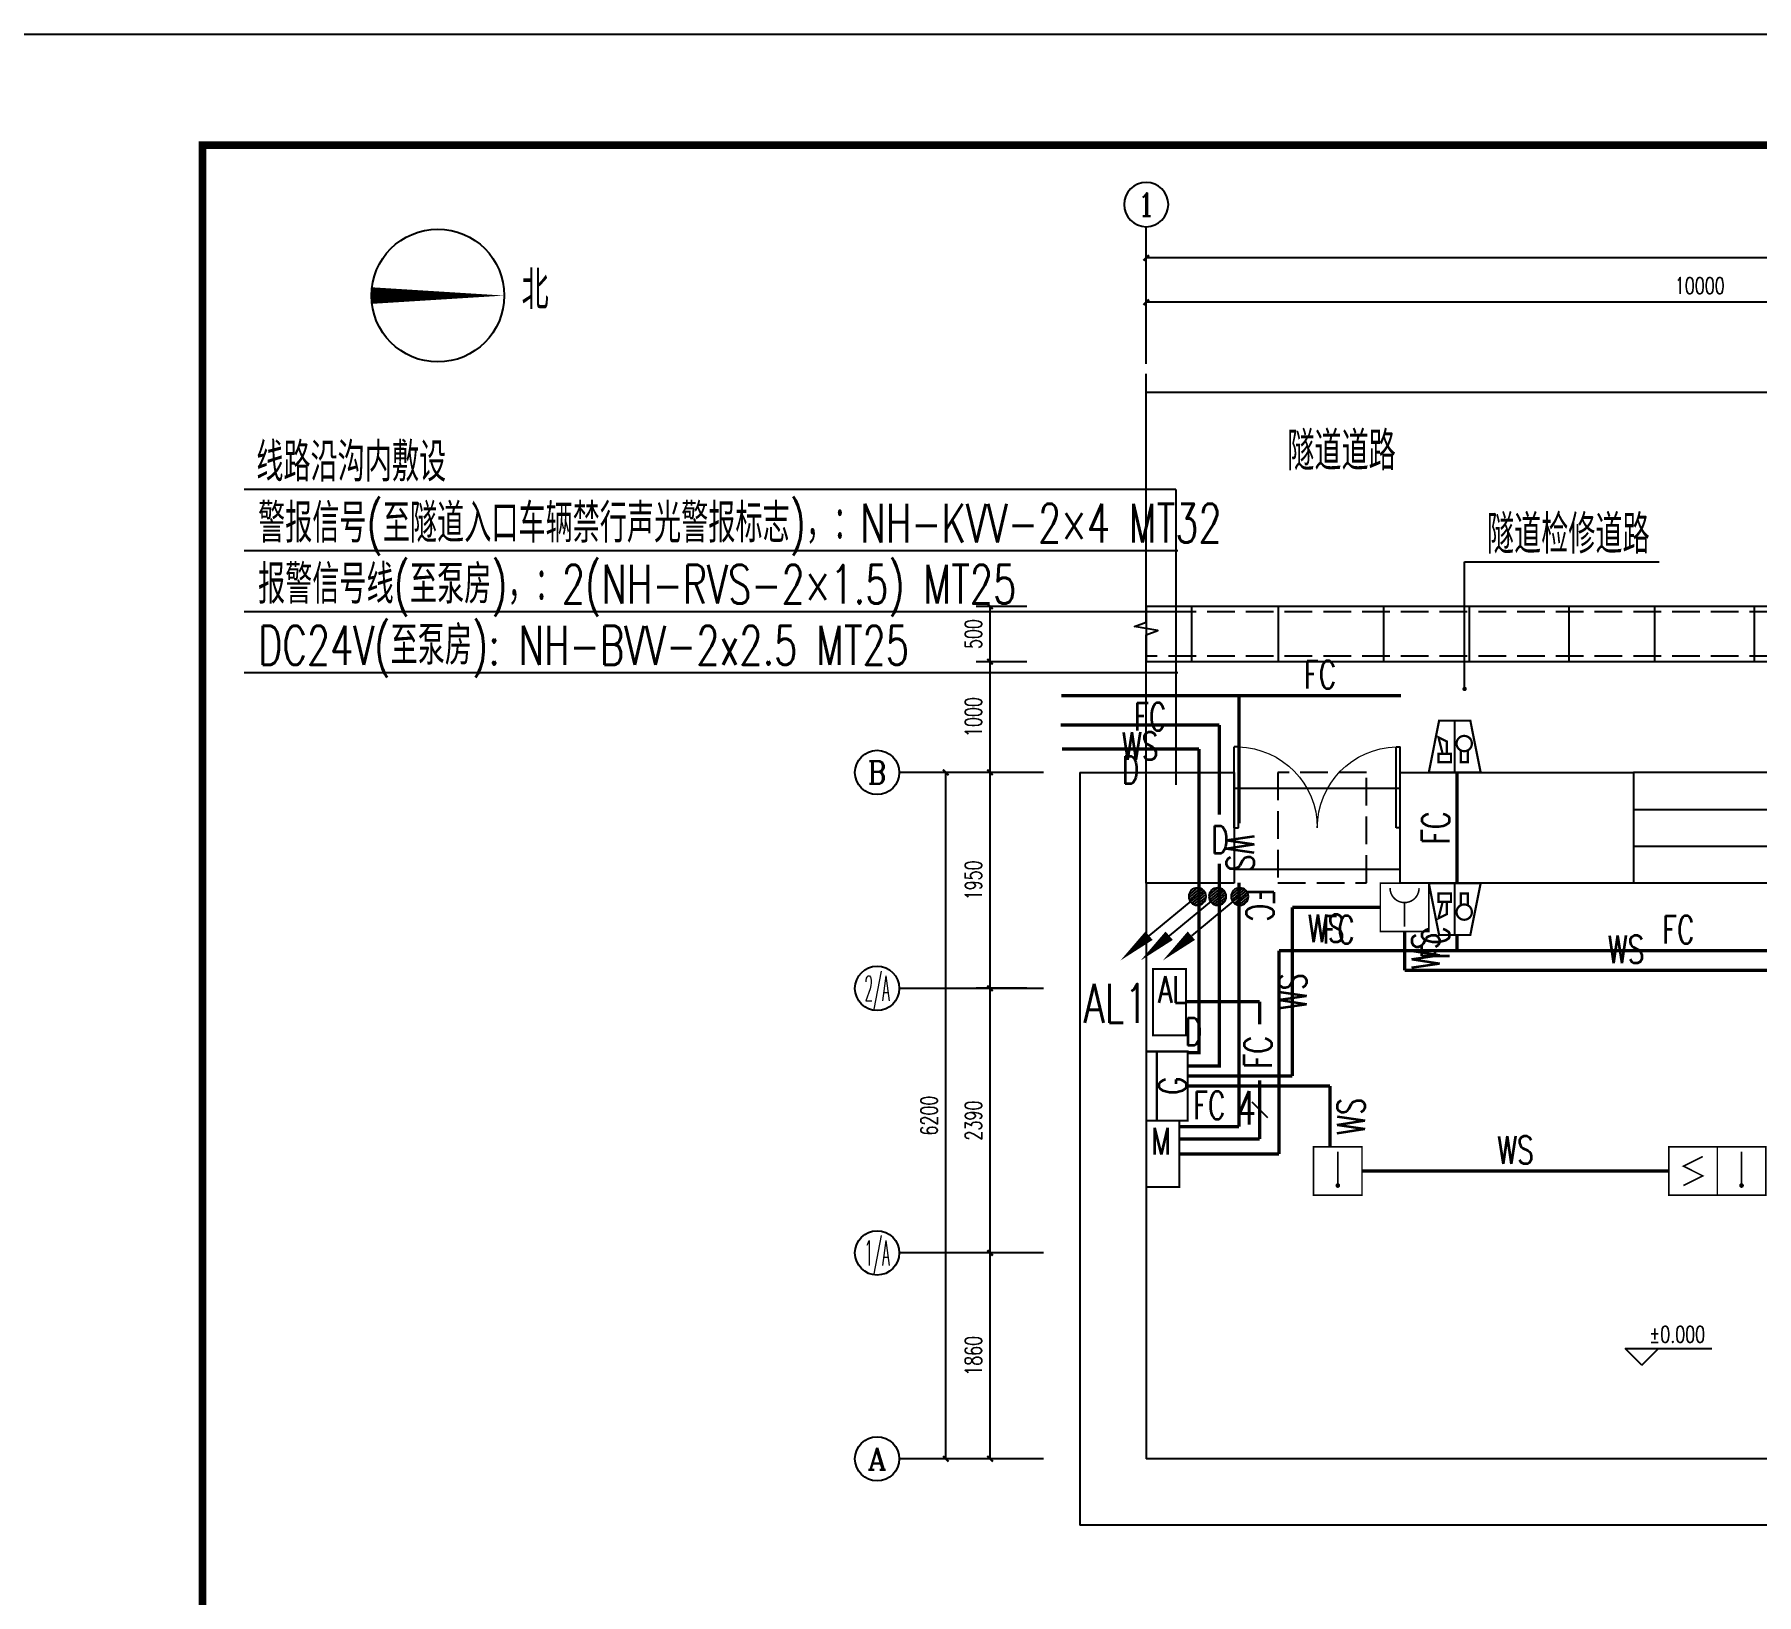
# Model space of a CAD drawing. Header units: millimetres. Extents: x 210068 to 672068, y -299976 to -107099.
# Drawn here: x 547551 to 563107, y -278584 to -264492 of the extents above; entities that cross this region are included whole.
import ezdxf
from ezdxf.enums import TextEntityAlignment as Align

# ---------------------------------------------------------------- set-up
doc = ezdxf.new("R2010")
doc.units = ezdxf.units.MM
doc.header["$LTSCALE"] = 1000
doc.header["$MEASUREMENT"] = 0
doc.linetypes.add('DASH', pattern=[0.35, 0.25, -0.1])
for name, color, linetype in [('AXIS', 6, 'Continuous'), ('AXIS_TEXT', 7, 'Continuous'), ('DIM_ELEV', 3, 'Continuous'), ('DIM_LEAD', 3, 'Continuous'), ('DIM_SYMB', 3, 'Continuous'), ('E-SYST-DIM', 3, 'Continuous'), ('E-TEXT-PLAN', 7, 'Continuous'), ('E-TEXT-PLAN-DER', 7, 'Continuous'), ('electrical text', 3, 'Continuous'), ('PUB_TEXT', 7, 'Continuous'), ('QQ', 8, 'Continuous'), ('T-CABL-D', 7, 'Continuous'), ('T-CABL-FC', 7, 'Continuous'), ('T-CABL-WS', 7, 'Continuous'), ('T-EQUP', 7, 'Continuous'), ('T-EQUP-DIM', 7, 'Continuous'), ('T-EQUP-FIRE', 7, 'Continuous'), ('T-EQUPXF', 7, 'Continuous'), ('WALL', 9, 'Continuous')]:
    doc.layers.add(name, color=color, linetype=linetype)
doc.styles.add('_TCH_AXIS', font='COMPLEX', dxfattribs={"bigfont": 'GBCBIG'})
doc.styles.add('_TCH_DIM', font='SIMPLEX', dxfattribs={"width": 0.8, "height": 3.5, "bigfont": 'HZTXT'})
doc.styles.add('COMPLEX', font='COMPLEX')
doc.styles.add('DIM_FONT', font='SIMPLEX', dxfattribs={"width": 0.7, "bigfont": 'GBCBIG'})
doc.styles.add('IDQSTYLE', font='simplex1.shx', dxfattribs={"width": 0.7, "bigfont": 'hztxt.shx'})
doc.styles.get("Standard").update_dxf_attribs({"font": 'simplex1.shx', "width": 0.7, "bigfont": 'HZTXT.shx'})
doc.dimstyles.new('DIMN50', dxfattribs={"dimscale": 0.5, "dimtxt": 300, "dimasz": 100, "dimexe": 250, "dimexo": 300, "dimgap": 150, "dimtad": 1, "dimdec": 0, "dimzin": 0, "dimdsep": 46, "dimtxsty": 'DIM_FONT', "dimblk": 'ARCHTICK', "dimcen": 0.09, "dimclrt": 7, "dimazin": 2, "dimtfac": 1, "dimtdec": 0, "dimtix": 1, "dimtmove": 2, "dimatfit": 3, "dimldrblk": 'ARCHTICK', "dimfxl": 0, "dimtolj": 1, "dimtzin": 0, "dimarcsym": 0})

# ---------------------------------------------------------------- blocks, each defined once
blk = doc.blocks.new('_ArchTick')
at = {"color": 0, "linetype": 'ByBlock', "const_width": 0.4}
blk.add_lwpolyline([(-0.5, -0.5), (0.5, 0.5)], dxfattribs=at)
blk = doc.blocks.new('*D218')
at = {"layer": 'AXIS', "color": 0, "lineweight": -2}
for p, q in [((556514, -275498), (556058, -275498)), ((556183, -277358), (556183, -275498)), ((556514, -277358), (556058, -277358))]:
    blk.add_line(p, q, dxfattribs=at)
at = {"layer": 'Defpoints', "color": 0}
for p in [(556183, -275498), (556664, -275498), (556664, -277358)]:
    blk.add_point(p, dxfattribs=at)
at = {"layer": 'AXIS', "color": 0, "lineweight": -2, "xscale": 50, "yscale": 50, "zscale": 50}
for p, rotation in [((556183, -275498), 90), ((556183, -277358), 270)]:
    blk.add_blockref('_ArchTick', p, dxfattribs=dict(at, rotation=rotation))
at = {"layer": 'AXIS', "color": 7, "insert": (556033, -276428), "char_height": 150, "attachment_point": 5, "rotation": 90, "style": 'DIM_FONT'}
blk.add_mtext('\\A1;1860', dxfattribs=at)
blk = doc.blocks.new('*D219')
at = {"layer": 'AXIS', "color": 0, "lineweight": -2}
for p, q in [((556514, -273108), (556058, -273108)), ((556183, -275498), (556183, -273108)), ((556514, -275498), (556058, -275498))]:
    blk.add_line(p, q, dxfattribs=at)
at = {"layer": 'Defpoints', "color": 0}
for p in [(556183, -273108), (556664, -273108), (556664, -275498)]:
    blk.add_point(p, dxfattribs=at)
at = {"layer": 'AXIS', "color": 0, "lineweight": -2, "xscale": 50, "yscale": 50, "zscale": 50}
for p, rotation in [((556183, -273108), 90), ((556183, -275498), 270)]:
    blk.add_blockref('_ArchTick', p, dxfattribs=dict(at, rotation=rotation))
at = {"layer": 'AXIS', "color": 7, "insert": (556033, -274303), "char_height": 150, "attachment_point": 5, "rotation": 90, "style": 'DIM_FONT'}
blk.add_mtext('\\A1;2390', dxfattribs=at)
blk = doc.blocks.new('*D220')
at = {"layer": 'AXIS', "color": 0, "lineweight": -2}
for p, q in [((556514, -271158), (556058, -271158)), ((556183, -273108), (556183, -271158)), ((556514, -273108), (556058, -273108))]:
    blk.add_line(p, q, dxfattribs=at)
at = {"layer": 'Defpoints', "color": 0}
for p in [(556183, -271158), (556664, -271158), (556664, -273108)]:
    blk.add_point(p, dxfattribs=at)
at = {"layer": 'AXIS', "color": 0, "lineweight": -2, "xscale": 50, "yscale": 50, "zscale": 50}
for p, rotation in [((556183, -271158), 90), ((556183, -273108), 270)]:
    blk.add_blockref('_ArchTick', p, dxfattribs=dict(at, rotation=rotation))
at = {"layer": 'AXIS', "color": 7, "insert": (556033, -272133), "char_height": 150, "attachment_point": 5, "rotation": 90, "style": 'DIM_FONT'}
blk.add_mtext('\\A1;1950', dxfattribs=at)
blk = doc.blocks.new('*D221')
at = {"layer": 'AXIS', "color": 0, "lineweight": -2}
for p, q in [((556514, -270158), (556058, -270158)), ((556183, -271158), (556183, -270158)), ((556514, -271158), (556058, -271158))]:
    blk.add_line(p, q, dxfattribs=at)
at = {"layer": 'Defpoints', "color": 0}
for p in [(556183, -270158), (556664, -270158), (556664, -271158)]:
    blk.add_point(p, dxfattribs=at)
at = {"layer": 'AXIS', "color": 0, "lineweight": -2, "xscale": 50, "yscale": 50, "zscale": 50}
for p, rotation in [((556183, -270158), 90), ((556183, -271158), 270)]:
    blk.add_blockref('_ArchTick', p, dxfattribs=dict(at, rotation=rotation))
at = {"layer": 'AXIS', "color": 7, "insert": (556033, -270658), "char_height": 150, "attachment_point": 5, "rotation": 90, "style": 'DIM_FONT'}
blk.add_mtext('\\A1;1000', dxfattribs=at)
blk = doc.blocks.new('*D222')
at = {"layer": 'AXIS', "color": 0, "lineweight": -2}
for p, q in [((556514, -269658), (556058, -269658)), ((556183, -270158), (556183, -269658)), ((556514, -270158), (556058, -270158))]:
    blk.add_line(p, q, dxfattribs=at)
at = {"layer": 'Defpoints', "color": 0}
for p in [(556183, -269658), (556664, -269658), (556664, -270158)]:
    blk.add_point(p, dxfattribs=at)
at = {"layer": 'AXIS', "color": 0, "lineweight": -2, "xscale": 50, "yscale": 50, "zscale": 50}
for p, rotation in [((556183, -269658), 90), ((556183, -270158), 270)]:
    blk.add_blockref('_ArchTick', p, dxfattribs=dict(at, rotation=rotation))
at = {"layer": 'AXIS', "color": 7, "insert": (556033, -269908), "char_height": 150, "attachment_point": 5, "rotation": 90, "style": 'DIM_FONT'}
blk.add_mtext('\\A1;500', dxfattribs=at)
blk = doc.blocks.new('*D223')
at = {"layer": 'AXIS', "color": 0, "lineweight": -2}
for p, q in [((556514, -271158), (555658, -271158)), ((555783, -277358), (555783, -271158)), ((556514, -277358), (555658, -277358))]:
    blk.add_line(p, q, dxfattribs=at)
at = {"layer": 'Defpoints', "color": 0}
for p in [(555783, -271158), (556664, -271158), (556664, -277358)]:
    blk.add_point(p, dxfattribs=at)
at = {"layer": 'AXIS', "color": 0, "lineweight": -2, "xscale": 50, "yscale": 50, "zscale": 50}
for p, rotation in [((555783, -271158), 90), ((555783, -277358), 270)]:
    blk.add_blockref('_ArchTick', p, dxfattribs=dict(at, rotation=rotation))
at = {"layer": 'AXIS', "color": 7, "insert": (555633, -274258), "char_height": 150, "attachment_point": 5, "rotation": 90, "style": 'DIM_FONT'}
blk.add_mtext('\\A1;6200', dxfattribs=at)
blk = doc.blocks.new('_AXISO')
blk.add_circle((0, 0), 0.5)
at = {"layer": 'AXIS_TEXT', "style": 'COMPLEX', "width": 1.041667}
blk.add_attdef('A', text='', height=0.56, dxfattribs=at).set_placement((-0.25, -0.28), (0.25, -0.28), align=Align.FIT)
blk = doc.blocks.new('HC001876682027')
at = {"layer": 'T-EQUP-FIRE', "color": 0, "const_width": 0.2}
blk.add_lwpolyline([(-3.12, 3.12), (3.12, 3.12), (3.12, -3.12), (-3.12, -3.12)], close=True, dxfattribs=at)
blk.add_lwpolyline([(-1.87, 2.5, 0.198912), (-1.33, 1.17, 0.198912), (0, 0.62, 0.198912), (1.33, 1.17, 0.198912), (1.87, 2.5)], format="xyb", dxfattribs=at)
blk.add_lwpolyline([(0, 0.62), (0, -2.5)], dxfattribs=at)
at = {"color": 0, "width": 0.7}
blk.add_attdef('PSFHATT', (5.12, -3.12), '', height=2.5, dxfattribs=at)
blk = doc.blocks.new('HC001873814418')
at = {"layer": 'T-EQUP-FIRE', "color": 0, "const_width": 0.2}
blk.add_lwpolyline([(-3.125, 3.125), (3.125, 3.125), (3.125, -3.125), (-3.125, -3.125)], close=True, dxfattribs=at)
blk.add_lwpolyline([(1.25, 1.875), (-1.25, 0.625), (1.25, -0.625), (-1.25, -1.875)], dxfattribs=at)
at = {"color": 0, "width": 0.7}
blk.add_attdef('PSFHATT', (5.125, -3.125), '', height=2.5, dxfattribs=at)
blk = doc.blocks.new('HC001872209592')
at = {"layer": 'T-EQUP-FIRE', "color": 0, "const_width": 0.2}
blk.add_lwpolyline([(-3.125, 3.125), (3.125, 3.125), (3.125, -3.125), (-3.125, -3.125)], close=True, dxfattribs=at)
blk.add_lwpolyline([(0, 2.5), (0, -1.875)], dxfattribs=at)
at = {"layer": 'T-EQUP-FIRE', "color": 0, "const_width": 0.3}
blk.add_lwpolyline([(-0.15, -1.875, 1), (0.15, -1.875, 1)], format="xyb", close=True, dxfattribs=at)
at = {"color": 0, "width": 0.7}
blk.add_attdef('PSFHATT', (5.125, -3.125), '', height=2.5, dxfattribs=at)
blk = doc.blocks.new('HC001951073186')
at = {"layer": 'T-EQUP-FIRE', "color": 0, "const_width": 0.2}
blk.add_lwpolyline([(-1.41, 2.34), (1.41, 2.34), (2.34, -2.34), (-2.34, -2.34)], close=True, dxfattribs=at)
for points in [[(0, 2.34), (0, -2.34)], [(-1.09, -0.66), (-1.47, 0.84), (-0.72, 0.46), (-0.72, -0.66)], [(-1.47, -1.41), (-1.47, -0.66), (-0.34, -0.66), (-0.34, -1.41), (-1.47, -1.41)], [(0.55, -0.29), (0.55, -1.41), (1.18, -1.41), (1.18, -0.29)]]:
    blk.add_lwpolyline(points, dxfattribs=at)
blk.add_lwpolyline([(1.35, -0.22, 0.198912), (1.55, 0.27, 0.198912), (1.35, 0.76, 0.198912), (0.86, 0.96, 0.198912), (0.37, 0.76, 0.198912), (0.17, 0.27, 0.198912), (0.37, -0.22, 0.198912), (0.86, -0.42, 0.198912)], format="xyb", close=True, dxfattribs=at)
at = {"color": 0, "width": 0.7}
blk.add_attdef('PSFHATT', (4.34, -2.34), '', height=2.5, dxfattribs=at)
blk = doc.blocks.new('HC001529')
at = {"color": 0, "linetype": 'Continuous', "const_width": 0.3}
blk.add_lwpolyline([(5, 2.5), (-5, 2.5), (-5, -2.5), (5, -2.5)], close=True, dxfattribs=at)
at = {"color": 0, "style": 'IDQSTYLE', "width": 0.7}
blk.add_attdef('AL', (-1.46, -1.25), '', height=2.5, dxfattribs=at)
at = {"layer": 'E-TEXT-PLAN-DER', "color": 0, "style": 'IDQSTYLE', "width": 0.7}
blk.add_attdef('PSFHATT', (7, -2.5), '', height=2.5, dxfattribs=at)
blk = doc.blocks.new('HC001909117778')
at = {"layer": 'T-EQUP-FIRE', "color": 0, "const_width": 0.2}
blk.add_lwpolyline([(-3.12, 1.87), (3.12, 1.87), (3.12, -1.87), (-3.12, -1.87)], close=True, dxfattribs=at)
blk.add_lwpolyline([(-3.12, 0.92), (3.12, 0.92)], dxfattribs=at)
at = {"color": 0, "width": 0.7}
blk.add_attdef('PSFHATT', (5.12, -1.87), '', height=2.5, dxfattribs=at)
at = {"layer": 'T-EQUP-FIRE', "color": 0, "style": 'IDQSTYLE', "width": 0.8}
blk.add_attdef('G', text='', height=2.5, dxfattribs=at).set_placement((0.02, -0.52), align=Align.MIDDLE)
blk = doc.blocks.new('*X18')
at = {"color": 0, "linetype": 'Continuous'}
for p, q in [((192.59, 446.72), (193.87, 448.01)), ((192.65, 446.36), (194.23, 447.94)), ((192.69, 447.24), (193.35, 447.91)), ((192.79, 446.07), (194.52, 447.8)), ((192.98, 445.84), (194.75, 447.61)), ((193.23, 445.66), (194.93, 447.37)), ((193.53, 445.54), (195.05, 447.06)), ((193.92, 445.51), (195.08, 446.67)), ((194.61, 445.77), (194.82, 445.99))]:
    blk.add_line(p, q, dxfattribs=at)
blk = doc.blocks.new('HC000750')
at = {"color": 0, "linetype": 'Continuous'}
blk.add_line((0, -0.06), (-3.11, -3.23), dxfattribs=at)
blk.add_lwpolyline([(-3.11, -3.23, 0.8, 0, 0), (-5.06, -5.12, 0, 0, 0)], format="xyseb", dxfattribs=at)
blk.add_circle((0, 0), 0.625, dxfattribs=at)
at = {"color": 0, "linetype": 'Continuous', "xscale": 0.5, "yscale": 0.5, "zscale": 0.5}
blk.add_blockref('*X18', (-96.92, -223.38), dxfattribs=at)
at = {"layer": 'E-TEXT-PLAN-DER', "color": 0, "style": 'IDQSTYLE', "width": 0.7}
blk.add_attdef('PSFHATT', (2.63, -5.12), '', height=2.5, dxfattribs=at)
blk = doc.blocks.new('A$C4E6C0036')
at = {"layer": 'E-TEXT-PLAN', "color": 4, "xscale": 320, "yscale": 320, "zscale": 320}
blk.add_blockref('HC000750', (1618, 1638), dxfattribs=at)
blk = doc.blocks.new('*D273')
at = {"layer": 'AXIS', "color": 0, "lineweight": -2}
for p, q in [((557594, -267318), (557594, -266786)), ((567594, -267318), (567594, -266786)), ((567594, -266911), (557594, -266911))]:
    blk.add_line(p, q, dxfattribs=at)
at = {"layer": 'Defpoints', "color": 0}
for p in [(557594, -266911), (557594, -267468), (567594, -267468)]:
    blk.add_point(p, dxfattribs=at)
at = {"layer": 'AXIS', "color": 0, "lineweight": -2, "xscale": 50, "yscale": 50, "zscale": 50, "rotation": 180}
blk.add_blockref('_ArchTick', (557594, -266911), dxfattribs=at)
at = {"layer": 'AXIS', "color": 0, "lineweight": -2, "xscale": 50, "yscale": 50, "zscale": 50}
blk.add_blockref('_ArchTick', (567594, -266911), dxfattribs=at)
at = {"layer": 'AXIS', "color": 7, "insert": (562594, -266761), "char_height": 150, "attachment_point": 5, "style": 'DIM_FONT'}
blk.add_mtext('\\A1;10000', dxfattribs=at)
blk = doc.blocks.new('*D276')
at = {"layer": 'AXIS', "color": 0, "lineweight": -2}
for p, q in [((557594, -267168), (557594, -266386)), ((579494, -267168), (579494, -266386)), ((579494, -266511), (557594, -266511))]:
    blk.add_line(p, q, dxfattribs=at)
at = {"layer": 'Defpoints', "color": 0}
for p in [(557594, -266511), (557594, -267318), (579494, -267318)]:
    blk.add_point(p, dxfattribs=at)
at = {"layer": 'AXIS', "color": 0, "lineweight": -2, "xscale": 50, "yscale": 50, "zscale": 50, "rotation": 180}
blk.add_blockref('_ArchTick', (557594, -266511), dxfattribs=at)
at = {"layer": 'AXIS', "color": 0, "lineweight": -2, "xscale": 50, "yscale": 50, "zscale": 50}
blk.add_blockref('_ArchTick', (579494, -266511), dxfattribs=at)
at = {"layer": 'AXIS', "color": 7, "insert": (568544, -266361), "char_height": 150, "attachment_point": 5, "style": 'DIM_FONT'}
blk.add_mtext('\\A1;21900', dxfattribs=at)

msp = doc.modelspace()

# ---------------------------------------------------------------- linework, layer by layer
at = {"color": 8, "extrusion": (0, 0, -1)}
for p, q in [((558389.2, -271658.5), (558389.2, -270927.2)), ((558426.7, -270927.2), (558389.2, -270927.2)), ((558426.7, -271658.5), (558426.7, -270927.2)), ((559851.7, -271658.5), (559851.7, -270927.2)), ((559851.7, -270927.2), (559889.2, -270927.2)), ((559889.2, -271658.5), (559889.2, -270927.2)), ((558389.2, -271658.5), (558426.7, -271658.5)), ((559889.2, -271658.5), (559851.7, -271658.5))]:
    msp.add_line(p, q, dxfattribs=at)
for p, q in [((563494.6, -271158.5), (561994.6, -271158.5)), ((561994.6, -271158.5), (561994.6, -272158.5)), ((559894.2, -271303.6), (558394.2, -271303.6)), ((561994.6, -271491.8), (563494.6, -271491.8)), ((561994.6, -271825.2), (563494.6, -271825.2)), ((559894.2, -272033.6), (558394.2, -272033.6)), ((563494.6, -272158.5), (561994.6, -272158.5))]:
    msp.add_line(p, q)
msp.add_lwpolyline([(588068.5, -294191.9), (588068.5, -264491.9), (546068.5, -264491.9), (546068.5, -294191.9)], close=True)
at = {"const_width": 70}
msp.add_lwpolyline([(587068.5, -265491.9), (549068.5, -265491.9), (549068.5, -293191.9), (587068.5, -293191.9), (587068.5, -265491.9)], dxfattribs=at)
at = {"color": 8, "linetype": 'DASH'}
msp.add_lwpolyline([(559584, -271158.5), (558784, -271158.5), (558784, -272156.8), (559584, -272156.8)], close=True, dxfattribs=at)
at = {"color": 8, "lineweight": 13, "extrusion": (0, 0, -1)}
for centre, start, end in [((-558408, -271658.5), 91.46928, 180), ((-559870.5, -271658.5), 0, 88.53072)]:
    msp.add_arc(centre, 731.2, start, end, dxfattribs=at)
at = {"layer": 'AXIS'}
for p, q in [((557594.2, -267467.9), (557594.2, -266228.3)), ((556664.5, -271158.5), (555362.9, -271158.5)), ((556664.5, -273108.5), (555362.9, -273108.5)), ((556664.5, -275498.5), (555362.9, -275498.5)), ((556664.5, -277358.5), (555362.9, -277358.5))]:
    msp.add_line(p, q, dxfattribs=at)
at = {"layer": 'DIM_ELEV'}
for p, q in [((562070.9, -276511), (561920.9, -276361)), ((561920.9, -276361), (562703.4, -276361)), ((562070.9, -276511), (562220.9, -276361))]:
    msp.add_line(p, q, dxfattribs=at)
at = {"layer": 'DIM_LEAD'}
for p, q in [((560469.9, -270403.4), (560469.9, -269257.2)), ((560469.9, -269257.2), (562228.4, -269257.2))]:
    msp.add_line(p, q, dxfattribs=at)
at = {"layer": 'DIM_LEAD', "const_width": 20}
msp.add_lwpolyline([(560469.9, -270413.4, 1), (560469.9, -270393.4, 1)], format="xyb", close=True, dxfattribs=at)
at = {"layer": 'DIM_SYMB'}
msp.add_lwpolyline([(550595.1, -266850.7, 150, 0, 0), (551795.1, -266850.7, 0, 0, 0)], format="xyseb", dxfattribs=at)
msp.add_circle((551195.1, -266850.7), 600, dxfattribs=at)
at = {"layer": 'electrical text'}
for p, q in [((557862.7, -268603.6), (549445.9, -268603.6)), ((557862.7, -268603.6), (557862.7, -271269.1)), ((557878.5, -269155.7), (549445.9, -269155.7)), ((557878.5, -269707.7), (549445.9, -269707.7)), ((557878.5, -270259.7), (549445.9, -270259.7))]:
    msp.add_line(p, q, dxfattribs=at)
at = {"layer": 'QQ'}
for p, q in [((576594.2, -267726.2), (557594.2, -267726.2)), ((576594.2, -269658.5), (557594.2, -269658.5)), ((557594.2, -269658.5), (557594.2, -270158.5)), ((558004.2, -269658.5), (558004.2, -270158.5)), ((558786.2, -269658.5), (558786.2, -270158.5)), ((559736.2, -269658.5), (559736.2, -270158.5)), ((560511.2, -269658.5), (560511.2, -270158.5)), ((561411.2, -269658.5), (561411.2, -270158.5)), ((561411.2, -269658.5), (561411.2, -270158.5)), ((562186.2, -269658.5), (562186.2, -270158.5)), ((563086.2, -269658.5), (563086.2, -270158.5)), ((576594.2, -270158.5), (557594.2, -270158.5))]:
    msp.add_line(p, q, dxfattribs=at)
at = {"layer": 'QQ', "linetype": 'DASH'}
for p, q in [((576594.2, -269708.5), (557594.2, -269708.5)), ((576594.2, -270108.5), (557594.2, -270108.5))]:
    msp.add_line(p, q, dxfattribs=at)
at = {"layer": 'T-CABL-D', "color": 3, "linetype": 'Continuous', "const_width": 30}
for points in [[(558070.6, -270945.1), (556831.6, -270945.1)], [(557969.2, -273689.9), (558070.6, -273689.9), (558070.6, -270945.1)]]:
    msp.add_lwpolyline(points, dxfattribs=at)
at = {"layer": 'T-CABL-FC', "color": 5, "linetype": 'Continuous', "const_width": 30}
for points in [[(558431.5, -270463.8), (556826.8, -270463.8)], [(558431.5, -271617.6), (558431.5, -270463.8)], [(558431.5, -270463.8), (559896.5, -270463.8)], [(560399.9, -272158.5), (560399.9, -271158.5)], [(558431.5, -274356.5), (558431.5, -272153.4)], [(560399.9, -272769.2), (560399.9, -272627.2)], [(558793, -274603.7), (558793, -272769.2)], [(558793, -272769.2), (560399.9, -272769.2)], [(560399.9, -272769.2), (574694.7, -272769.2)], [(558617.4, -273228.4), (557954.2, -273228.4)], [(558617.4, -273434.2), (558617.4, -273228.4)], [(558617.4, -274469.6), (558617.4, -273938.7)], [(557894.2, -274356.5), (558431.5, -274356.5)], [(557894.2, -274469.6), (558617.4, -274469.6)], [(557894.2, -274603.7), (558793, -274603.7)]]:
    msp.add_lwpolyline(points, dxfattribs=at)
at = {"layer": 'T-CABL-FC', "color": 11, "linetype": 'Continuous', "const_width": 30}
for points in [[(557969.2, -273991.2), (559253.1, -273991.2)], [(559253.1, -273991.2), (559253.1, -274539.8)], [(559543.3, -274758.5), (562315.4, -274758.5)]]:
    msp.add_lwpolyline(points, dxfattribs=at)
at = {"layer": 'T-CABL-WS', "color": 11, "linetype": 'Continuous', "const_width": 30}
for points in [[(558255.2, -270729.8), (556820.5, -270729.8)], [(558255.2, -271538.8), (558255.2, -270729.8)], [(557969.2, -273810.9), (558255.2, -273810.9), (558255.2, -271981.8)], [(559708.7, -272377.2), (558914.7, -272377.2)], [(558914.7, -272377.2), (558914.7, -273899.9)], [(559927.4, -272596), (559927.4, -272945.5)], [(559927.4, -272945.5), (574057.7, -272945.5)], [(557969.2, -273899.9), (558914.7, -273899.9)]]:
    msp.add_lwpolyline(points, dxfattribs=at)
at = {"layer": 'T-EQUP-DIM', "color": 3}
msp.add_line((558546.7, -274133.4), (558688.1, -274274.9), dxfattribs=at)
at = {"layer": 'WALL'}
for p, q in [((556994.2, -271158.5), (556994.2, -277958.5)), ((556994.2, -271158.5), (558389.2, -271158.5)), ((558389.2, -271158.5), (558389.2, -272158.5)), ((559889.2, -272158.5), (559889.2, -271158.5)), ((559889.2, -271158.5), (561994.6, -271158.5)), ((561994.6, -271158.5), (561994.6, -272158.5)), ((557594.2, -272158.5), (557594.2, -277358.5)), ((558389.2, -272158.5), (557594.2, -272158.5)), ((561994.6, -272158.5), (559889.2, -272158.5)), ((567594.2, -277358.5), (557594.2, -277358.5)), ((567594.2, -277958.5), (556994.2, -277958.5))]:
    msp.add_line(p, q, dxfattribs=at)
msp.add_lwpolyline([(557594.2, -272158.5), (557594.2, -269914.3), (557699.2, -269876), (557489.2, -269839), (557594.2, -269801.8), (557594.2, -267557.5)], dxfattribs=at)

# ---------------------------------------------------------------- block references
at = {"layer": 'AXIS'}
ref = msp.add_blockref('_AXISO', (557594.2, -266028.3), dxfattribs=dict(at, xscale=-400, yscale=400, zscale=400))
ref.add_attrib('A', '1', dxfattribs={"layer": 'AXIS_TEXT', "height": 208.3, "style": '_TCH_AXIS', "width": 1.777778}).set_placement((557514.8, -266132.4), (557673.6, -266132.4), align=Align.FIT)
ref = msp.add_blockref('_AXISO', (555162.9, -271158.5), dxfattribs=dict(at, xscale=400, yscale=400, zscale=400))
ref.add_attrib('A', 'B', dxfattribs={"layer": 'AXIS_TEXT', "height": 203.2, "style": '_TCH_AXIS'}).set_placement((555080.6, -271260.1), (555245.1, -271260.1), align=Align.FIT)
ref = msp.add_blockref('_AXISO', (555162.9, -273108.5), dxfattribs=dict(at, xscale=400, yscale=400, zscale=400))
ref.add_attrib('A', '2/A', dxfattribs={"layer": 'AXIS_TEXT', "height": 226.27, "style": '_TCH_AXIS', "width": 0.35}).set_placement((555049.7, -273221.6), (555276, -273221.6), align=Align.FIT)
ref = msp.add_blockref('_AXISO', (555162.9, -275498.5), dxfattribs=dict(at, xscale=400, yscale=400, zscale=400))
ref.add_attrib('A', '1/A', dxfattribs={"layer": 'AXIS_TEXT', "height": 226.27, "style": '_TCH_AXIS', "width": 0.381818}).set_placement((555049.7, -275611.6), (555276, -275611.6), align=Align.FIT)
ref = msp.add_blockref('_AXISO', (555162.9, -277358.5), dxfattribs=dict(at, xscale=400, yscale=400, zscale=400))
ref.add_attrib('A', 'A', dxfattribs={"layer": 'AXIS_TEXT', "height": 198.2, "style": '_TCH_AXIS'}).set_placement((555077.9, -277457.6), (555247.8, -277457.6), align=Align.FIT)
at = {"layer": 'E-TEXT-PLAN', "color": 5, "xscale": -0.3919999999768554, "yscale": 0.3919999999925494, "zscale": 0.392, "rotation": 265.0779497280191}
for p in [(557361.9, -272855.9), (557544.3, -272855.9), (557744.5, -272855.9)]:
    msp.add_blockref('A$C4E6C0036', p, dxfattribs=at)
at = {"layer": 'E-TEXT-PLAN', "color": 4}
ref = msp.add_blockref('HC001529', (557804.2, -273232.9), dxfattribs=dict(at, xscale=60, yscale=60, zscale=60, rotation=90))
ref.add_attrib('AL', 'AL', dxfattribs={"color": 0, "height": 240, "width": 0.7}).set_placement((557701, -273310.6), align=Align.BOTTOM_LEFT)
ref = msp.add_blockref('HC001529', (557744.2, -274603.7), dxfattribs=dict(at, xscale=60, yscale=60, zscale=60, rotation=90))
ref.add_attrib('AL', 'M', dxfattribs={"color": 0, "height": 240, "width": 0.7}).set_placement((557641, -274681.5), align=Align.BOTTOM_LEFT)
at = {"layer": 'T-EQUP', "color": 4, "xscale": 100, "yscale": 100, "zscale": 100}
msp.add_blockref('HC001951073186', (560380.6, -270924.1), dxfattribs=at)
at = {"layer": 'T-EQUP', "color": 4, "xscale": -100, "yscale": 100, "zscale": 100, "rotation": 180}
msp.add_blockref('HC001951073186', (560380.6, -272392.9), dxfattribs=at)
at = {"layer": 'T-EQUP', "color": 4}
ref = msp.add_blockref('HC001909117778', (557781.7, -273991.2), dxfattribs=dict(at, xscale=100, yscale=100, zscale=100, rotation=90))
ref.add_attrib('G', 'G', dxfattribs={"color": 0, "ltscale": 1000, "height": 250, "rotation": 90, "width": 0.7}).set_placement((557833.3, -273989.5), align=Align.MIDDLE)
at = {"layer": 'T-EQUPXF', "color": 4, "xscale": 70, "yscale": 70, "zscale": 70}
for name, p in [('HC001876682027', (559927.4, -272377.2)), ('HC001872209592', (559324.5, -274758.5)), ('HC001873814418', (562534.2, -274758.5)), ('HC001872209592', (562971.7, -274758.5))]:
    msp.add_blockref(name, p, dxfattribs=at)

# ---------------------------------------------------------------- texts
at = {"layer": 'DIM_LEAD', "width": 0.7}
for s, p in [('隧道道路', (558868.1, -268429.7)), ('隧道检修道路', (560671.8, -269182.2))]:
    msp.add_text(s, height=350, dxfattribs=at).set_placement(p)
at = {"layer": 'E-SYST-DIM', "style": 'IDQSTYLE', "width": 0.7}
msp.add_text('AL1', height=350, dxfattribs=at).set_placement((557318.7, -273243.7), align=Align.MIDDLE_CENTER)
at = {"layer": 'electrical text', "width": 0.7}
for s, p in [('北', (551951.3, -266975.7)), ('线路沿沟内敷设', (549555.2, -268529.4, 8143.6)), ('警报信号(至隧道入口车辆禁行声光警报标志)，：NH-KVV-2×4 MT32', (549571.1, -269081.4, 8143.6)), ('报警信号线(至泵房)，：2(NH-RVS-2×1.5) MT25', (549571.1, -269633.4, 8143.6)), ('DC24V(至泵房): NH-BVV-2x2.5 MT25', (549571.1, -270185.4, 8143.6))]:
    msp.add_text(s, height=350, dxfattribs=at).set_placement(p)
at = {"layer": 'PUB_TEXT', "style": '_TCH_DIM', "width": 0.705882}
msp.add_text('%%P0.000', height=148.75, dxfattribs=at).set_placement((562138.4, -276308.5))
at = {"layer": 'T-CABL-D', "color": 3, "style": 'IDQSTYLE', "width": 0.7}
for p in [(557451.1, -271135.1), (558260.6, -271764.5), (558019.9, -273499.9)]:
    msp.add_text('D', height=250, dxfattribs=at).set_placement(p, align=Align.MIDDLE_CENTER)
at = {"layer": 'T-CABL-FC', "color": 5, "linetype": 'Continuous', "style": 'IDQSTYLE', "width": 0.7}
for p in [(559164, -270273.8), (562399.9, -272579.2), (558162.9, -274166.5)]:
    msp.add_text('FC', height=250, dxfattribs=at).set_placement(p, align=Align.MIDDLE_CENTER)
at = {"layer": 'T-CABL-FC', "color": 1, "style": 'IDQSTYLE', "width": 0.7}
for p in [(557629.1, -270653.8), (559331.8, -272579.2)]:
    msp.add_text('FC', height=250, dxfattribs=at).set_placement(p, align=Align.MIDDLE_CENTER)
at = {"layer": 'T-CABL-FC', "color": 5, "linetype": 'Continuous', "style": 'IDQSTYLE', "width": 0.7}
for rotation, p in [(90, (560209.9, -271658.5)), (270, (558621.5, -272356.5)), (90, (558603, -273686.5))]:
    msp.add_text('FC', height=250, rotation=rotation, dxfattribs=at).set_placement(p, align=Align.MIDDLE_CENTER)
at = {"layer": 'T-CABL-FC', "color": 1, "style": 'IDQSTYLE', "width": 0.7}
msp.add_text('FC', height=250, rotation=90, dxfattribs=at).set_placement((560209.9, -272698.2), align=Align.MIDDLE_CENTER)
at = {"layer": 'T-CABL-FC', "color": 11, "style": 'IDQSTYLE', "width": 0.7}
msp.add_text('WS', height=250, rotation=90, dxfattribs=at).set_placement((559443.1, -274265.5), align=Align.MIDDLE_CENTER)
msp.add_text('WS', height=250, dxfattribs=at).set_placement((560929.3, -274568.5), align=Align.MIDDLE_CENTER)
at = {"layer": 'T-CABL-WS', "color": 11, "style": 'IDQSTYLE', "width": 0.7}
for p in [(557537.9, -270919.8), (559217.9, -272567.2), (561927.4, -272755.5)]:
    msp.add_text('WS', height=250, dxfattribs=at).set_placement(p, align=Align.MIDDLE_CENTER)
for rotation, p in [(270, (558445.2, -271885.5)), (90, (560117.4, -272770.7)), (90, (558917.1, -273138.6))]:
    msp.add_text('WS', height=250, rotation=rotation, dxfattribs=at).set_placement(p, align=Align.MIDDLE_CENTER)
at = {"layer": 'T-EQUP-DIM', "color": 3, "style": 'IDQSTYLE', "width": 0.7}
msp.add_text('4', height=300, dxfattribs=at).set_placement((558498.2, -274187.9), align=Align.MIDDLE_CENTER)

# ---------------------------------------------------------------- dimensions: what is measured, and where the dimension line sits
at = {"layer": 'AXIS'}
for p1, p2, distance, picture, middle in [((579494.2, -267317.9), (557594.2, -267317.9), -806.7, '*D276', (568544.2, -266361.1)), ((567594.2, -267467.9), (557594.2, -267467.9), -556.7, '*D273', (562594.2, -266761.1)), ((556664.5, -270158.5), (556664.5, -269658.5), 481.2, '*D222', (556033.2, -269908.5)), ((556664.5, -271158.5), (556664.5, -270158.5), 481.2, '*D221', (556033.2, -270658.5)), ((556664.5, -277358.5), (556664.5, -271158.5), 881.2, '*D223', (555633.2, -274258.5)), ((556664.5, -273108.5), (556664.5, -271158.5), 481.2, '*D220', (556033.2, -272133.5)), ((556664.5, -275498.5), (556664.5, -273108.5), 481.2, '*D219', (556033.2, -274303.5)), ((556664.5, -277358.5), (556664.5, -275498.5), 481.2, '*D218', (556033.2, -276428.5))]:
    dim = msp.add_aligned_dim(p1=p1, p2=p2, distance=distance, dimstyle='DIMN50', dxfattribs=at)
    dim.commit()
    dim.dimension.update_dxf_attribs({"geometry": picture, "text_midpoint": middle})

doc.saveas('drawing.dxf')
